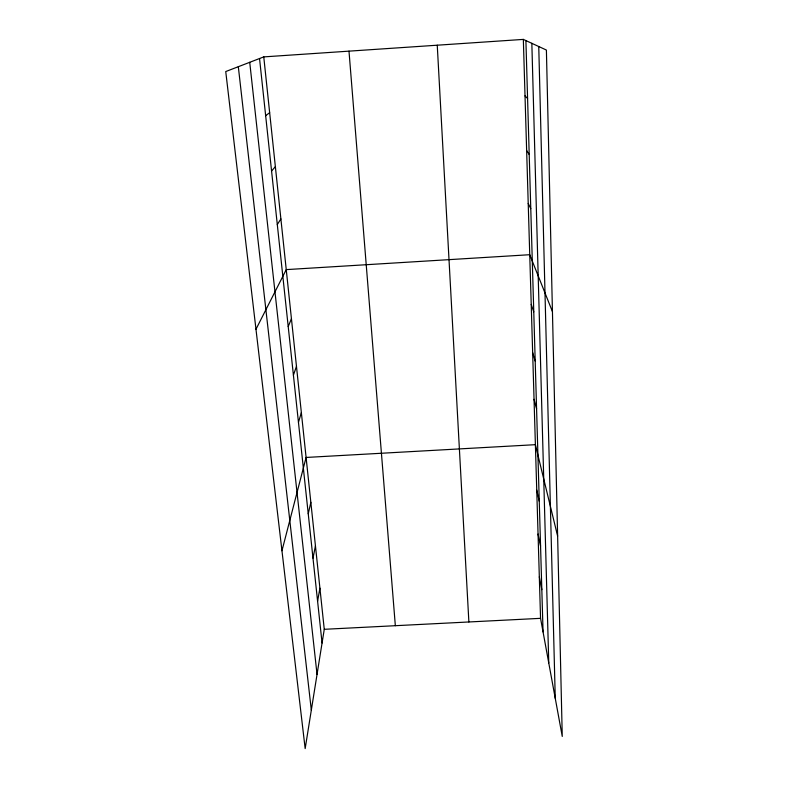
<?xml version="1.0" encoding="UTF-8"?>
<svg xmlns="http://www.w3.org/2000/svg" width="788" height="788" viewBox="0 0 788 788"><rect width="100%" height="100%" fill="white"/><g stroke="black" fill="none" stroke-linecap="round" stroke-linejoin="round"><path stroke-width="1.18" d="M263.763 56.894L324.262 629.307L305.163 748.6L225.742 71.55L263.763 56.894L523.34 39.4L546.399 50.048L562.258 736.435L540.558 618.334L523.34 39.4M317.594 601.205L319.918 588.203M312.994 558.15L315.446 545.887M308.246 513.796L310.846 502.33M281.956 550.753L306.099 457.454L535.397 444.678L557.628 536.126M298.455 422.319L301.361 412.587M293.412 375.157L296.475 366.361M288.211 326.518L291.442 318.726M255.972 329.266L286.251 269.614L529.743 254.711L552.437 311.615M277.297 224.521L280.892 218.956M271.574 171.006L275.367 166.662M265.654 115.698L269.654 112.674M324.262 629.307L540.558 618.334M525.025 95.88L527.576 98.5M526.65 150.538L529.201 154.497M528.216 203.452L530.777 208.672M531.22 304.395L533.762 311.89M532.658 352.571L535.19 361.101M534.047 399.309L536.579 408.795M536.746 490.037L539.258 501.296M538.046 534.057L540.558 546.133M539.327 576.806L541.819 589.651M238.321 66.704L311.319 710.146M249.727 62.301L317.042 674.43M259.538 58.519L322.065 643.008M348.995 51.151L395.34 625.702M437.251 45.202L468.88 621.968M525.901 40.582L543.05 631.887M531.841 43.33L548.763 662.974M538.756 46.522L555.254 698.335"/></g></svg>
